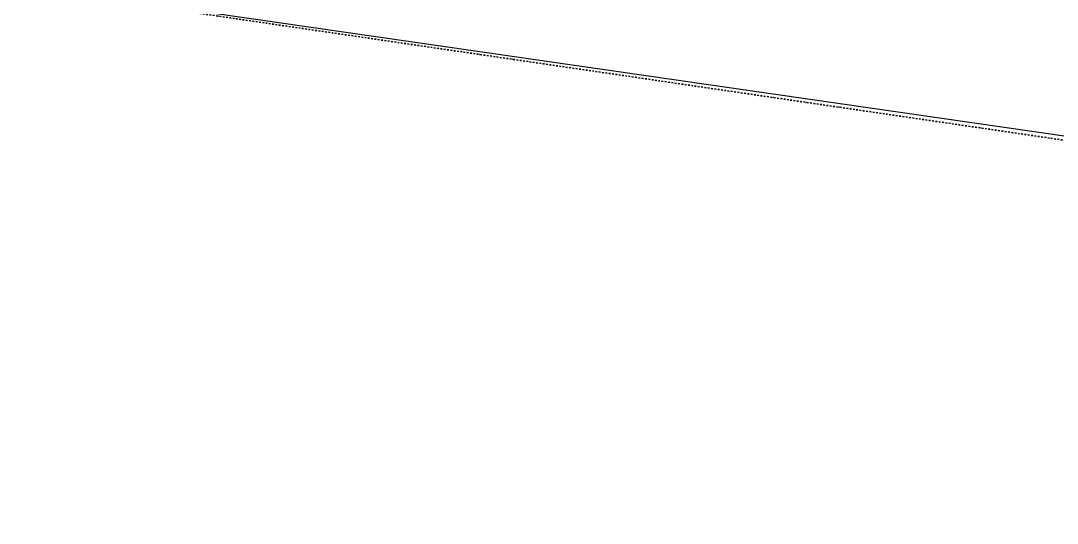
# Model space of a CAD drawing. Header units: millimetres. Extents: x -179928 to 528275, y -469666 to 511935.
# Drawn here: x 5007 to 16880, y 91669 to 97423 of the extents above; entities that cross this region are included whole.
import ezdxf

# ---------------------------------------------------------------- set-up
doc = ezdxf.new("R2010")
doc.units = ezdxf.units.MM
doc.linetypes.add('DASHDOT', pattern=[25.4, 12.7, -6.35, 0, -6.35])
doc.layers.add('ad-Plot Boundary', color=6, linetype='Continuous', true_color=0xff00ff)
doc.layers.add('ad-Site Boundary', color=1, linetype='DASHDOT', lineweight=35, true_color=0xff0000)

# ---------------------------------------------------------------- blocks, each defined once
blk = doc.blocks.new('Site boundary')
at = {"layer": 'ad-Site Boundary', "ltscale": 1.5}
blk.add_lwpolyline([(0, 144080), (-75, 143539), (-1405, 135851), (-1412, 128874), (-3557, 117149), (-5983, 99419), (20081, 95597), (40505, 92787), (60922, 89781), (85284, 86292), (101404, 84186), (113351, 82444), (129249, 80319), (143419, 78323), (149320, 77286), (152952, 75663), (149412, 48881), (148166, 41049), (146842, 28125), (159656, 28125)], dxfattribs=at)
blk = doc.blocks.new('zw$A88E')
at = {"layer": 'ad-Plot Boundary', "ltscale": 5}
blk.add_lwpolyline([(-368986, -334687), (-368989, -337740), (-371134, -349465), (-373560, -367195), (-338868, -372204), (-334720, -340818), (-347508, -339123), (-361592, -336188), (-368986, -334687)], close=True, dxfattribs=at)
blk = doc.blocks.new("Plot's Boundary")
at = {"layer": 'ad-Plot Boundary', "ltscale": 5}
blk.add_blockref('zw$A88E', (367577, 466614), dxfattribs=at)

msp = doc.modelspace()

# ---------------------------------------------------------------- block references
at = {"ltscale": 5}
msp.add_blockref("Plot's Boundary", (0, 0), dxfattribs=at)

# ---------------------------------------------------------------- next in the draw order: block references
msp.add_blockref('Site boundary', (0, 0))

doc.saveas('drawing.dxf')
